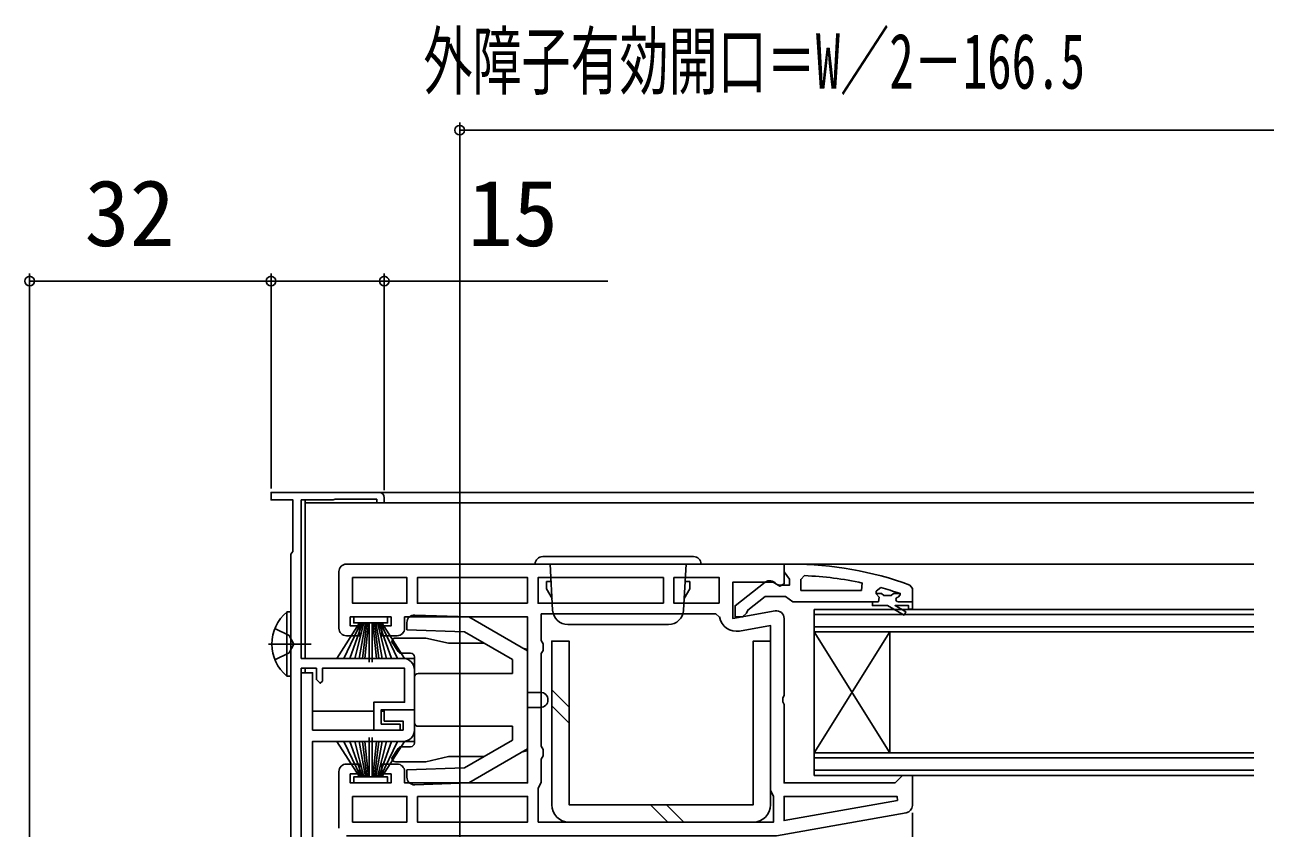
# Model space of a CAD drawing. Units: millimetres, scale not verified. Extents: x -526 to 524, y -783 to 779.
# Drawn here: x -276.4 to -112, y -425.3 to -318.8 of the extents above; entities that cross this region are included whole.
import ezdxf
from ezdxf.enums import TextEntityAlignment as Align

# ---------------------------------------------------------------- set-up
doc = ezdxf.new("R2010")
doc.units = ezdxf.units.MM
doc.header["$LTSCALE"] = 4
for name, color, linetype in [('0-2_YKK_11', 7, 'Continuous'), ('0-4_YKK_12', 2, 'Continuous'), ('0-5_YKK_13', 4, 'Continuous'), ('0-7_YKK_D', 6, 'Continuous')]:
    doc.layers.add(name, color=color, linetype=linetype)
doc.styles.add('ＭＳ ゴシック', font='')
doc.styles.get('ＭＳ ゴシック').set_extended_font_data('MS Gothic')

msp = doc.modelspace()

# ---------------------------------------------------------------- linework, layer by layer
at = {"layer": '0-2_YKK_11'}
for p, q in [((-234.8, -398.8), (-234.8, -391.3)), ((-234.8, -425.3), (-234.8, -417.8))]:
    msp.add_line(p, q, dxfattribs=at)
for points in [[(-229.5, -380.8), (-243.8, -380.8), (-243.8, -381.8), (-240.9, -381.8), (-240.9, -388.613), (-241.05, -388.806), (-241.2, -389)], [(-226.3, -402.8), (-239.8, -402.8), (-239.8, -381.8), (-235.565, -381.8), (-235.432, -381.75), (-235.3, -381.7), (-229.8, -381.7), (-229.8, -382.2), (-228.8, -382.2), (-228.8, -381.5)], [(-241.2, -389), (-241.2, -453.8)], [(-233.8, -390.3), (-175.8, -390.3), (-175.8, -392.923), (-176.376, -393.242), (-177.244, -392.7), (-182.6, -392.7), (-182.6, -397.507), (-176.974, -396.515)], [(-176.903, -392.896), (-176.503, -393.096), (-175.101, -393.096), (-175.101, -392.296), (-175.451, -391.819), (-175.801, -391.342), (-175.801, -390.296), (-174.801, -390.296)], [(-164.101, -395.296), (-174.647, -395.296), (-175.124, -394.946), (-175.601, -394.596), (-178.298, -394.596), (-180.609, -396.401), (-180.801, -396.795), (-181.301, -397.296), (-182.301, -397.296), (-182.301, -395.819), (-178.319, -392.709)], [(-173.081, -391.832), (-173.601, -392.331), (-173.601, -393.796)], [(-173.601, -393.796), (-165.548, -393.796), (-165.442, -392.807)], [(-159.13, -393.074), (-158.801, -393.544), (-158.801, -396.296), (-159.301, -396.296), (-159.301, -395.796), (-161.101, -395.796), (-159.657, -396.629), (-159.907, -397.062), (-162.101, -395.796), (-164.101, -395.796), (-164.101, -395.296), (-163.301, -395.296), (-163.226, -394.705), (-163.601, -394.221), (-163.601, -394.196), (-163.601, -393.9), (-162.967, -393.419)], [(-160.537, -394.169), (-160.485, -394.196), (-161.307, -394.196), (-161.605, -394.458), (-162.597, -394.458), (-162.895, -394.196), (-163.601, -394.196), (-162.895, -394.196), (-162.597, -394.458), (-161.605, -394.458), (-161.307, -394.196), (-160.401, -394.196), (-160.401, -394.396), (-160.701, -394.696)], [(-160.701, -395.296), (-158.801, -395.296), (-158.801, -396.296), (-159.301, -396.296), (-159.301, -395.796), (-161.101, -395.796), (-159.657, -396.629), (-159.907, -397.062), (-162.101, -395.796), (-164.101, -395.796), (-164.101, -395.296)], [(-227.1, -399.8), (-229.1, -399.8), (-229.1, -398.5), (-227.9, -398.5), (-227.9, -397.3), (-233.3, -397.3), (-233.3, -398.5), (-232.1, -398.5), (-232.1, -399.8), (-233.8, -399.8)], [(-226.1, -417.8), (-226.1, -419.3), (-209.8, -419.3), (-209.8, -397.3), (-226.1, -397.3), (-226.1, -398.8)], [(-184.365, -397.313), (-184.857, -396.9), (-208, -396.9), (-208, -400.434), (-207.75, -400.867), (-207.75, -401.733), (-208, -402.166), (-208, -414.434), (-207.75, -414.867), (-207.75, -415.733), (-208, -416.166), (-208, -419.2), (-208.2, -419.6), (-208.4, -420), (-208.4, -424.5)], [(-175.8, -397.5), (-175.8, -407.675), (-175.988, -408.066), (-175.988, -408.534), (-175.8, -408.924), (-175.8, -419.3), (-161.1, -419.3), (-160.6, -418.8), (-160.1, -418.3), (-158.8, -418.3), (-158.8, -422.287)], [(-208.4, -424.5), (-177.2, -424.5), (-177.2, -421.1), (-177.4, -420.7), (-177.6, -420.3), (-177.6, -398.453), (-181.701, -399.176)], [(-236.9, -441.6), (-236.9, -441.2), (-237.4, -440.7), (-237.7, -441), (-237.7, -441.8), (-239.8, -441.8), (-239.8, -404.1), (-237.8, -404.1), (-237.8, -405.6), (-237.3, -406.1), (-237, -405.8), (-237, -404.1), (-226.1, -404.1), (-226.1, -408.6), (-230.2, -408.6), (-230.2, -412.3), (-226.7, -412.3), (-226.7, -411.5), (-229.2, -411.5), (-229.2, -409.6), (-224.8, -409.6), (-224.8, -404.3)], [(-224.8, -412.3), (-224.8, -409.6), (-228.8, -409.6), (-228.8, -411.1), (-226.3, -411.1), (-226.3, -412.3), (-238.3, -412.3), (-238.3, -404.7), (-239.8, -404.7), (-239.8, -427.921), (-233.9, -433.821), (-233.9, -437.7), (-239.8, -437.7), (-239.8, -438.742), (-239.68, -438.925), (-239.68, -439.475), (-239.8, -439.658), (-239.8, -441.2), (-238.3, -441.2), (-238.3, -439.2), (-236.3, -439.2), (-236.3, -448.2), (-239.8, -448.2)], [(-228.3, -469.1), (-228.3, -437.734), (-229.516, -435.125), (-230.3, -435.299), (-230.3, -437.7), (-232.4, -437.7), (-232.4, -433.2), (-238.3, -427.3), (-238.3, -413.8), (-226.3, -413.8)], [(-233.8, -416.8), (-232.1, -416.8), (-232.1, -418.1), (-233.3, -418.1), (-233.3, -419.3), (-227.9, -419.3), (-227.9, -418.1), (-229.1, -418.1), (-229.1, -416.8), (-227.1, -416.8)], [(-159.627, -423.272), (-176.8, -426.3), (-233.8, -426.3)]]:
    msp.add_lwpolyline(points, dxfattribs=at)
for points in [[(-233, -392.1), (-225.8, -392.1), (-225.8, -395.5), (-233, -395.5)], [(-209.8, -395.5), (-224.4, -395.5), (-224.4, -392.1), (-209.8, -392.1)], [(-191.8, -395.5), (-208.4, -395.5), (-208.4, -392.1), (-191.8, -392.1)], [(-184.4, -395.5), (-190.4, -395.5), (-190.4, -392.1), (-184.4, -392.1)], [(-233, -421.1), (-225.8, -421.1), (-225.8, -424.5), (-233, -424.5)], [(-224.4, -421.1), (-209.8, -421.1), (-209.8, -424.5), (-224.4, -424.5)], [(-160.782, -421.648), (-175.8, -424.296), (-175.8, -421.1), (-160.829, -421.1)]]:
    msp.add_lwpolyline(points, close=True, dxfattribs=at)
for centre, radius, start, end in [((-229.5, -381.5), 0.7, 0.00001, 89.99999), ((-233.8, -391.3), 1, 90.00001, 179.99999), ((-174.876, -436.296), 46, 69.9829, 89.90699), ((-177.703, -393.496), 1, 36.8699, 128.08673), ((-174.876, -436.296), 44.5, 77.76086, 87.68844), ((-174.876, -436.295), 44.5, 71.20231, 74.47814), ((-160.701, -394.996), 0.3, 89.99999, 270.00001), ((-182.1, -396.911), 2.3, 190.04971, 280.00002), ((-176.8, -397.5), 1, 360, 99.99998), ((-233.8, -398.8), 1, 180.00001, 269.99999), ((-227.1, -398.8), 1, 270.00001, 359.99999), ((-226.3, -404.3), 1.5, 0.00001, 89.99999), ((-226.3, -412.3), 1.5, 270, 0), ((-233.8, -417.8), 1, 90.00001, 179.99999), ((-227.1, -417.8), 1, 0.00001, 89.99999), ((-159.8, -422.287), 1, 279.99998, 359.99996)]:
    msp.add_arc(centre, radius, start, end, dxfattribs=at)
at = {"layer": '0-4_YKK_12'}
for p, q in [((-229.5, -380.8), (-113.544, -380.8)), ((-239.3, -402.8), (-239.3, -381.8)), ((-239.3, -382.2), (-113.544, -382.2)), ((-113.544, -390.3), (-176.3, -390.3)), ((-171.8, -396.298), (-113.544, -396.298)), ((-171.8, -396.298), (-171.8, -418.298)), ((-171.8, -396.998), (-113.544, -396.998)), ((-113.544, -398.598), (-171.8, -398.598)), ((-113.544, -399.298), (-171.8, -399.298)), ((-161.8, -399.298), (-171.8, -415.298)), ((-171.8, -399.298), (-161.8, -415.298)), ((-161.8, -399.298), (-161.8, -415.298)), ((-239.3, -404.7), (-239.3, -404.1)), ((-226.3, -402.8), (-224.8, -402.8)), ((-238.3, -409.8), (-230.2, -409.8)), ((-229.183, -409.8), (-228.783, -409.8)), ((-224.9, -409.8), (-224.8, -409.8)), ((-224.8, -413.8), (-226.3, -413.8)), ((-171.8, -415.298), (-113.544, -415.298)), ((-171.8, -415.998), (-113.544, -415.998)), ((-113.544, -417.598), (-171.8, -417.598)), ((-113.544, -418.298), (-171.8, -418.298))]:
    msp.add_line(p, q, dxfattribs=at)
at = {"layer": '0-5_YKK_13'}
for p, q in [((-207.802, -389.3), (-187.802, -389.3)), ((-186.802, -390.3), (-208.802, -390.3)), ((-206.802, -390.3), (-206.482, -396.405)), ((-188.802, -390.3), (-189.122, -396.405)), ((-207.302, -393.5), (-207.302, -392.6)), ((-207.302, -393.6), (-207.302, -392.6)), ((-207.302, -392.6), (-206.681, -392.6)), ((-188.302, -392.6), (-188.922, -392.6)), ((-188.302, -393.6), (-188.302, -392.6)), ((-207.302, -393.6), (-206.562, -394.882)), ((-188.302, -393.6), (-189.042, -394.882)), ((-241.709, -396.65), (-241.709, -405.15)), ((-241.2, -396.65), (-241.709, -396.65)), ((-241.2, -396.65), (-241.2, -405.15)), ((-232.85, -397.3), (-228.35, -397.3)), ((-217.594, -397.3), (-224.765, -397.05)), ((-209.8, -401.8), (-217.594, -397.3)), ((-243.296, -398.825), (-241.389, -399.755)), ((-241.2, -398.9), (-241.2, -402.9)), ((-235.072, -402.8), (-232.1, -398.1)), ((-231.9, -398.1), (-234.159, -402.8)), ((-231.7, -398.1), (-233.364, -402.8)), ((-232.689, -402.8), (-231.5, -398.1)), ((-231.3, -398.1), (-232.132, -402.8)), ((-231.695, -402.8), (-231.1, -398.1)), ((-230.9, -398.1), (-231.376, -402.8)), ((-230.8, -398.1), (-230.8, -403.3)), ((-230.4, -398.1), (-230.4, -403.3)), ((-230.3, -398.1), (-229.825, -402.8)), ((-229.506, -402.8), (-230.1, -398.1)), ((-229.9, -398.1), (-229.068, -402.8)), ((-228.512, -402.8), (-229.7, -398.1)), ((-229.5, -398.1), (-227.836, -402.8)), ((-229.3, -398.1), (-227.042, -402.8)), ((-226.129, -402.8), (-229.1, -398.1)), ((-225.8, -398.049), (-225.8, -399.015)), ((-218.163, -399.281), (-225.8, -399.015)), ((-211.8, -402.955), (-218.163, -399.281)), ((-204.485, -398.3), (-191.119, -398.3)), ((-244.157, -400.9), (-238.48, -400.9)), ((-241.389, -399.755), (-240.78, -400.9)), ((-241.389, -402.045), (-240.78, -400.9)), ((-227.8, -400.6), (-226.949, -401.876)), ((-224.8, -400.1), (-227.3, -400.1)), ((-223.3, -400.1), (-225.8, -400.1)), ((-223.3, -400.1), (-220.3, -400.8)), ((-220.3, -400.8), (-215.532, -400.8)), ((-243.296, -402.975), (-241.389, -402.045)), ((-226.533, -402.099), (-225.3, -402.099)), ((-224.8, -402.599), (-224.8, -414.001)), ((-210.434, -401.434), (-209.8, -401.604)), ((-209.8, -401.604), (-209.8, -414.996)), ((-211.8, -402.955), (-211.8, -404.8)), ((-241.2, -405.15), (-241.709, -405.15)), ((-224.3, -404.8), (-211.8, -404.8)), ((-208.1, -407.3), (-209.8, -407.3)), ((-206.602, -406.976), (-204.302, -409.276)), ((-208.1, -409.3), (-209.8, -409.3)), ((-206.602, -409.097), (-204.302, -411.398)), ((-224.3, -411.8), (-211.8, -411.8)), ((-211.8, -413.645), (-211.8, -411.8)), ((-235.072, -413.8), (-232.1, -418.5)), ((-231.9, -418.5), (-234.159, -413.8)), ((-231.7, -418.5), (-233.364, -413.8)), ((-232.689, -413.8), (-231.5, -418.5)), ((-231.3, -418.5), (-232.132, -413.8)), ((-231.695, -413.8), (-231.1, -418.5)), ((-230.9, -418.5), (-231.376, -413.8)), ((-230.8, -418.5), (-230.8, -413.3)), ((-230.4, -418.5), (-230.4, -413.3)), ((-230.3, -418.5), (-229.825, -413.8)), ((-229.506, -413.8), (-230.1, -418.5)), ((-229.9, -418.5), (-229.068, -413.8)), ((-228.512, -413.8), (-229.7, -418.5)), ((-229.5, -418.5), (-227.836, -413.8)), ((-229.3, -418.5), (-227.042, -413.8)), ((-226.129, -413.8), (-229.1, -418.5)), ((-211.8, -413.645), (-218.163, -417.319)), ((-227.8, -416.001), (-226.949, -414.724)), ((-226.533, -414.501), (-225.3, -414.501)), ((-223.3, -416.5), (-220.3, -415.8)), ((-215.532, -415.8), (-220.3, -415.8)), ((-209.8, -414.8), (-217.594, -419.3)), ((-210.434, -415.166), (-209.8, -414.996)), ((-223.3, -416.5), (-227.3, -416.5)), ((-218.163, -417.319), (-225.8, -417.585)), ((-225.8, -418.551), (-225.8, -417.585)), ((-232.85, -419.3), (-228.35, -419.3)), ((-217.594, -419.3), (-224.765, -419.55)), ((-193.5, -422.2), (-191.2, -424.5)), ((-191.379, -422.2), (-189.079, -424.5)), ((-204.302, -424.5), (-179.902, -424.5))]:
    msp.add_line(p, q, dxfattribs=at)
for points in [[(-228.35, -397.3), (-228.35, -398.1), (-232.85, -398.1), (-232.85, -397.3)], [(-177.602, -422.2), (-177.602, -400.5), (-179.902, -400.5), (-179.902, -422.2), (-204.302, -422.2), (-204.302, -400.5), (-206.602, -400.5), (-206.602, -422.2)], [(-228.35, -419.3), (-228.35, -418.5), (-232.85, -418.5), (-232.85, -419.3)]]:
    msp.add_lwpolyline(points, dxfattribs=at)
for centre, radius, start, end in [((-207.802, -390.3), 1, 90, 180), ((-187.802, -390.3), 1, 0, 90), ((-238.169, -400.9), 5.531, 129.79413, 230.20587), ((-224.8, -398.049), 1, 88, 180), ((-204.485, -396.3), 2, 183, 270), ((-191.119, -396.3), 2, 270, 357), ((-227.3, -400.6), 0.5, 90, 180), ((-226.533, -401.599), 0.5, 213.71171, 270), ((-225.3, -402.599), 0.5, 0, 90), ((-224.3, -405.3), 0.5, 90, 180), ((-208.1, -408.3), 1, 270, 90), ((-224.3, -411.3), 0.5, 180, 270), ((-225.3, -414.001), 0.5, 270, 0), ((-226.533, -415.001), 0.5, 90, 146.30997), ((-227.3, -416), 0.5, 180, 270), ((-224.8, -418.551), 1, 180, 272), ((-204.302, -422.2), 2.3, 179.99915, 269.99915), ((-179.902, -422.2), 2.3, 269.99915, 359.99915)]:
    msp.add_arc(centre, radius, start, end, dxfattribs=at)
at = {"layer": '0-7_YKK_D'}
for p, q in [((-218.8, -433.7), (-218.8, -331.8)), ((-218.8, -332.8), (-101.3, -332.8)), ((-275.8, -453.1), (-275.8, -351.8)), ((-243.8, -380.3), (-243.8, -351.8)), ((-243.8, -380.3), (-243.8, -351.8)), ((-228.8, -380.5), (-228.8, -351.8)), ((-275.8, -352.8), (-243.8, -352.8)), ((-158.8, -423.287), (-158.8, -621.801))]:
    msp.add_line(p, q, dxfattribs=at)
msp.add_lwpolyline([(-243.8, -352.8), (-228.8, -352.8), (-199.159, -352.8)], dxfattribs=at)
for centre in [(-218.8, -332.8), (-275.8, -352.8), (-243.8, -352.8), (-243.8, -352.8), (-228.8, -352.8)]:
    msp.add_circle(centre, 0.637, dxfattribs=at)

# ---------------------------------------------------------------- texts
at = {"layer": '0-7_YKK_D', "style": 'ＭＳ ゴシック', "width": 0.65}
msp.add_text('外障子有効開口＝W／2－166.5', height=7.331, dxfattribs=at).set_placement((-223.61, -329.494), align=Align.BOTTOM_LEFT)
at = {"layer": '0-7_YKK_D', "style": 'ＭＳ ゴシック'}
for s, p in [('32', (-268.527, -350.8)), ('15', (-217.727, -350.8))]:
    msp.add_text(s, height=8.798, dxfattribs=at).set_placement(p, align=Align.BOTTOM_LEFT)

doc.saveas('drawing.dxf')
